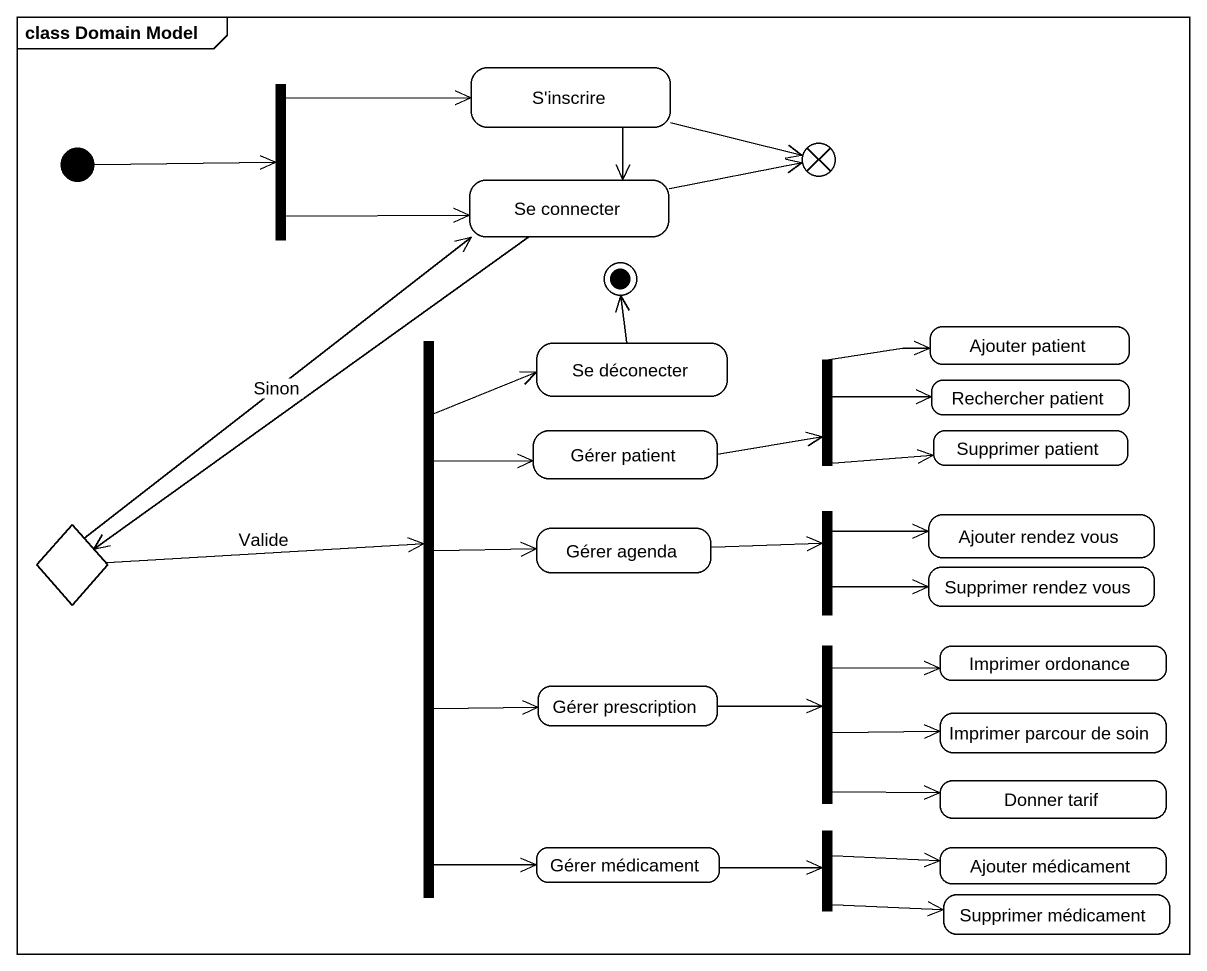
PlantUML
@startuml
mainframe class Domain Model
hide empty description
state fork1 <<fork>>
state "S'inscrire" as S_inscrire
state "Se connecter" as Se_connecter
state flowfinal1 <<end>>
state fork2 <<fork>>
state "Se déconecter" as Se_déconecter
state fork3 <<fork>>
state "Ajouter patient" as Ajouter_patient
state "Gérer patient" as Gérer_patient
state "Rechercher patient" as Rechercher_patient
state "Supprimer patient" as Supprimer_patient
state fork4 <<fork>>
state "Ajouter rendez vous" as Ajouter_rendez_vous
state choice1 <<choice>>
state "Gérer agenda" as Gérer_agenda
state "Supprimer rendez vous" as Supprimer_rendez_vous
state fork5 <<fork>>
state "Imprimer ordonance" as Imprimer_ordonance
state "Gérer prescription" as Gérer_prescription
state "Imprimer parcour de soin" as Imprimer_parcour_de_soin
state "Donner tarif" as Donner_tarif
state "Gérer médicament" as Gérer_médicament
state fork6 <<fork>>
state "Ajouter médicament" as Ajouter_médicament
state "Supprimer médicament" as Supprimer_médicament
[*] -right-> fork1
fork1 -right-> S_inscrire
fork1 -right-> Se_connecter
S_inscrire --> Se_connecter
S_inscrire -right-> flowfinal1
Se_connecter -right-> flowfinal1
Se_connecter --> choice1
fork2 -up-> Se_déconecter
fork2 -up-> Gérer_patient
fork2 -right-> Gérer_agenda
fork2 -right-> Gérer_prescription
fork2 --> Gérer_médicament
fork3 -right-> Ajouter_patient
fork3 -right-> Rechercher_patient
fork3 -right-> Supprimer_patient
Gérer_patient -right-> fork3
fork4 -right-> Ajouter_rendez_vous
fork4 -right-> Supprimer_rendez_vous
choice1 -up-> Se_connecter : Sinon
choice1 -right-> fork2 : Valide
Gérer_agenda -right-> fork4
fork5 -right-> Imprimer_ordonance
fork5 -right-> Imprimer_parcour_de_soin
fork5 -right-> Donner_tarif
Gérer_prescription -right-> fork5
Gérer_médicament -right-> fork6
fork6 -right-> Ajouter_médicament
fork6 -right-> Supprimer_médicament
Se_déconecter -up-> [*]
@enduml
